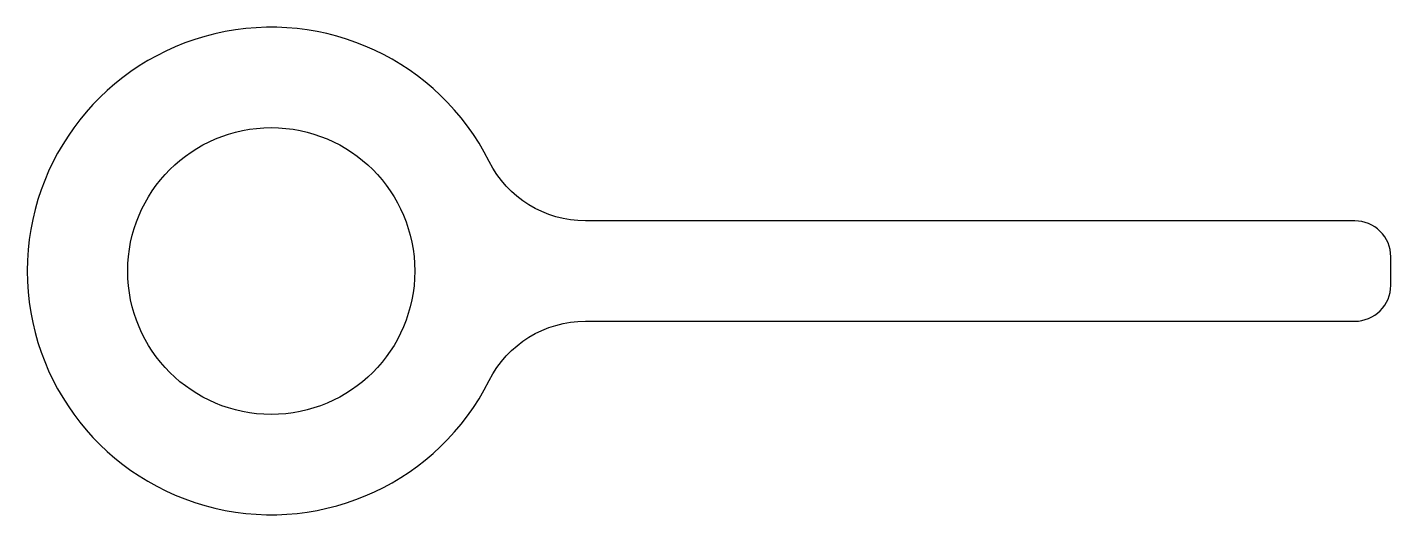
# Model space of a CAD drawing. Extents: x 244.2 to 263.2, y 243.5 to 250.3.
import ezdxf

# ---------------------------------------------------------------- set-up
doc = ezdxf.new("R2010")
doc.units = 0
doc.layers.add('ANA', color=220, linetype='CONTINUOUS')

msp = doc.modelspace()

# ---------------------------------------------------------------- linework, layer by layer
at = {"layer": 'ANA'}
msp.add_lwpolyline([(250.664, 248.466, 4.217434), (250.664, 245.413, -0.283545), (252.004, 246.239), (262.726, 246.239, 0.414214), (263.226, 246.739), (263.226, 247.139, 0.414214), (262.726, 247.639), (252.004, 247.639, -0.283545)], format="xyb", close=True, dxfattribs=at)
msp.add_circle((247.626, 246.939), 2, dxfattribs=at)

doc.saveas('drawing.dxf')
